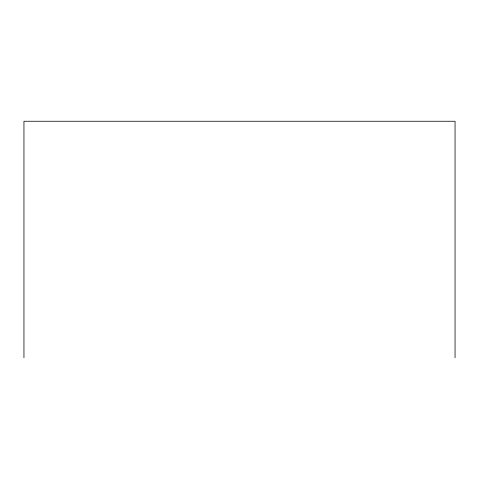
<?xml version="1.0" encoding="UTF-8"?>
<svg xmlns="http://www.w3.org/2000/svg" width="479" height="479" viewBox="0 0 479 479"><rect width="100%" height="100%" fill="white"/><g stroke="black" fill="none" stroke-linecap="round" stroke-linejoin="round"><path stroke-width="0.72" d="M455.05 357.747L455.05 121.253L23.95 121.253L23.95 357.747"/></g></svg>
